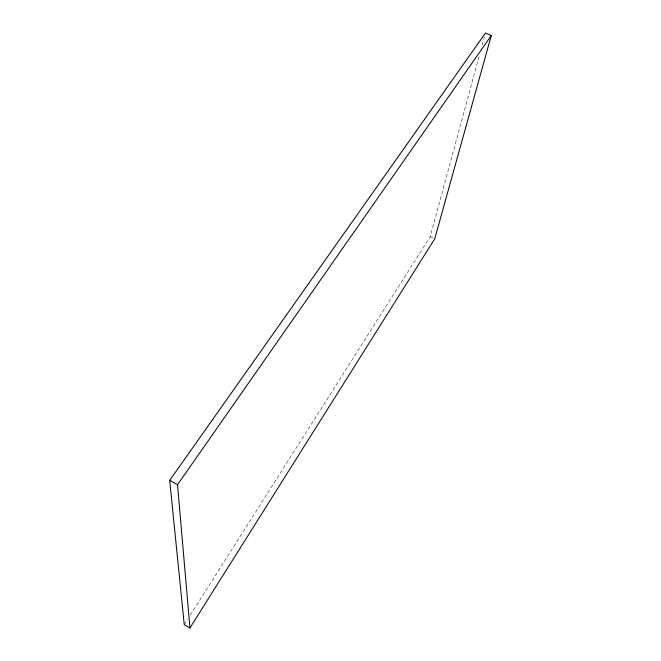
<?xml version="1.0" encoding="UTF-8"?>
<svg xmlns="http://www.w3.org/2000/svg" width="661" height="661" viewBox="0 0 661 661"><rect width="100%" height="100%" fill="white"/><g stroke="black" fill="none" stroke-linecap="round" stroke-linejoin="round"><path stroke-width="0.5" stroke-dasharray="3.31 2.48" d="M190.31 615.052L430.204 236.621L479.522 54.896M482.216 44.965L484.373 37.024M184.229 624.645L187.542 619.415M430.204 236.621L432.938 237.902"/><path stroke-width="0.99" d="M491.305 35.496L434.773 238.753L189.93 627.95L184.229 624.645L169.695 480.365L485.447 33.05L491.305 35.496L177.545 484.678L189.93 627.95M169.695 480.365L177.545 484.678"/></g></svg>
